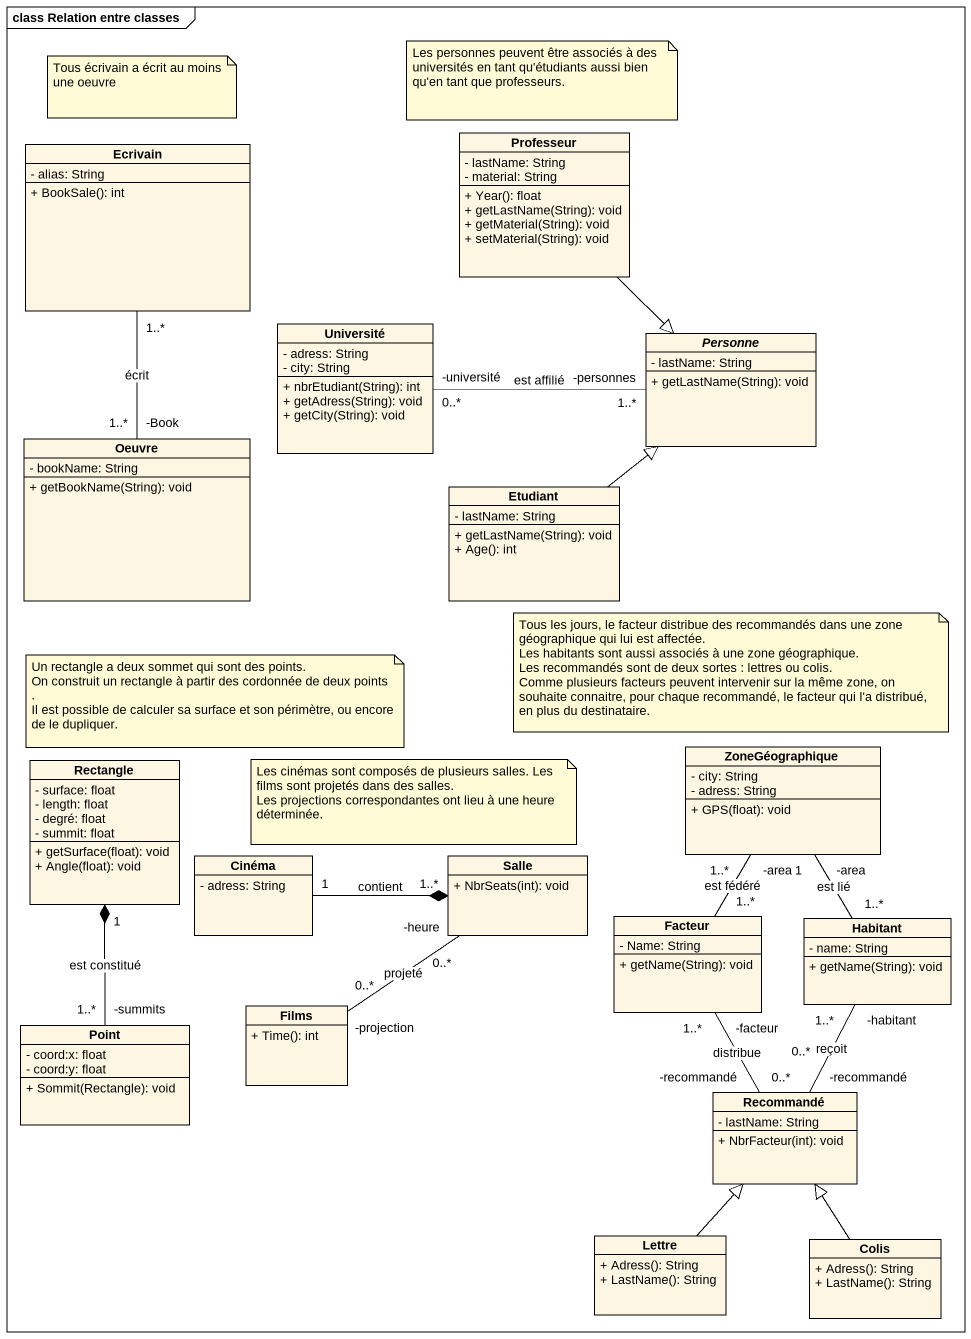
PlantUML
@startuml
mainframe class Relation entre classes
hide circle
hide empty members
skinparam classAttributeIconSize 0
class Ecrivain {
  - alias: String
  + BookSale(): int
}
class Professeur {
  - lastName: String
  - material: String
  + Year(): float
  + getLastName(String): void
  + getMaterial(String): void
  + setMaterial(String): void
}
class Université {
  - adress: String
  - city: String
  + nbrEtudiant(String): int
  + getAdress(String): void
  + getCity(String): void
}
abstract class Personne {
  - lastName: String
  + getLastName(String): void
}
class Oeuvre {
  - bookName: String
  + getBookName(String): void
}
class Etudiant {
  - lastName: String
  + getLastName(String): void
  + Age(): int
}
class "Rectangle" as Rectangle_ {
  - surface: float
  - length: float
  - degré: float
  - summit: float
  + getSurface(float): void
  + Angle(float): void
}
class ZoneGéographique {
  - city: String
  - adress: String
  + GPS(float): void
}
class Cinéma {
  - adress: String
}
class Salle {
  + NbrSeats(int): void
}
class Facteur {
  - Name: String
  + getName(String): void
}
class Habitant {
  - name: String
  + getName(String): void
}
class Films {
  + Time(): int
}
class Point {
  - coord:x: float
  - coord:y: float
  + Sommit(Rectangle): void
}
class Recommandé {
  - lastName: String
  + NbrFacteur(int): void
}
class Lettre {
  + Adress(): String
  + LastName(): String
}
class Colis {
  + Adress(): String
  + LastName(): String
}
Professeur --|> Personne
Université "-université\n0..*" -right- "-personnes\n1..*" Personne : est affilié
Oeuvre "-Book\n1..*" -up- "1..*" Ecrivain : écrit
Etudiant -up-|> Personne
Salle "1..*" *-left- "1" Cinéma : contient
Facteur "1..*" -up- "-area\n1..*" ZoneGéographique : est fédéré
Facteur "-facteur\n1..*" -- "-recommandé\n0..*" Recommandé : distribue
Habitant "1..*" -up- "-area\n1" ZoneGéographique : est lié
Habitant "-habitant\n1..*" -- "-recommandé\n0..*" Recommandé : reçoit
Films "-projection\n0..*" -up- "-heure\n0..*" Salle : projeté
Point "-summits\n1..*" -up-* "1" Rectangle_ : est constitué
Lettre -up-|> Recommandé
Colis -up-|> Recommandé
note as N1
  Les personnes peuvent être associés à des universités en tant qu'étudiants aussi bien qu'en tant que professeurs.
end note
note as N2
  Tous écrivain a écrit au moins une oeuvre
end note
note as N3
  Un rectangle a deux sommet qui sont des points.
  On construit un rectangle à partir des cordonnée de deux points .
  Il est possible de calculer sa surface et son périmètre, ou encore de le dupliquer.
end note
note as N4
  Tous les jours, le facteur distribue des recommandés dans une zone géographique qui lui est affectée.
  Les habitants sont aussi associés à une zone géographique.
  Les recommandés sont de deux sortes : lettres ou colis.
  Comme plusieurs facteurs peuvent intervenir sur la même zone, on souhaite connaitre, pour chaque recommandé, le facteur qui l'a distribué, en plus du destinataire.
end note
note as N5
  Les cinémas sont composés de plusieurs salles. Les films sont projetés dans des salles.
  Les projections correspondantes ont lieu à une heure déterminée.
end note
@enduml
